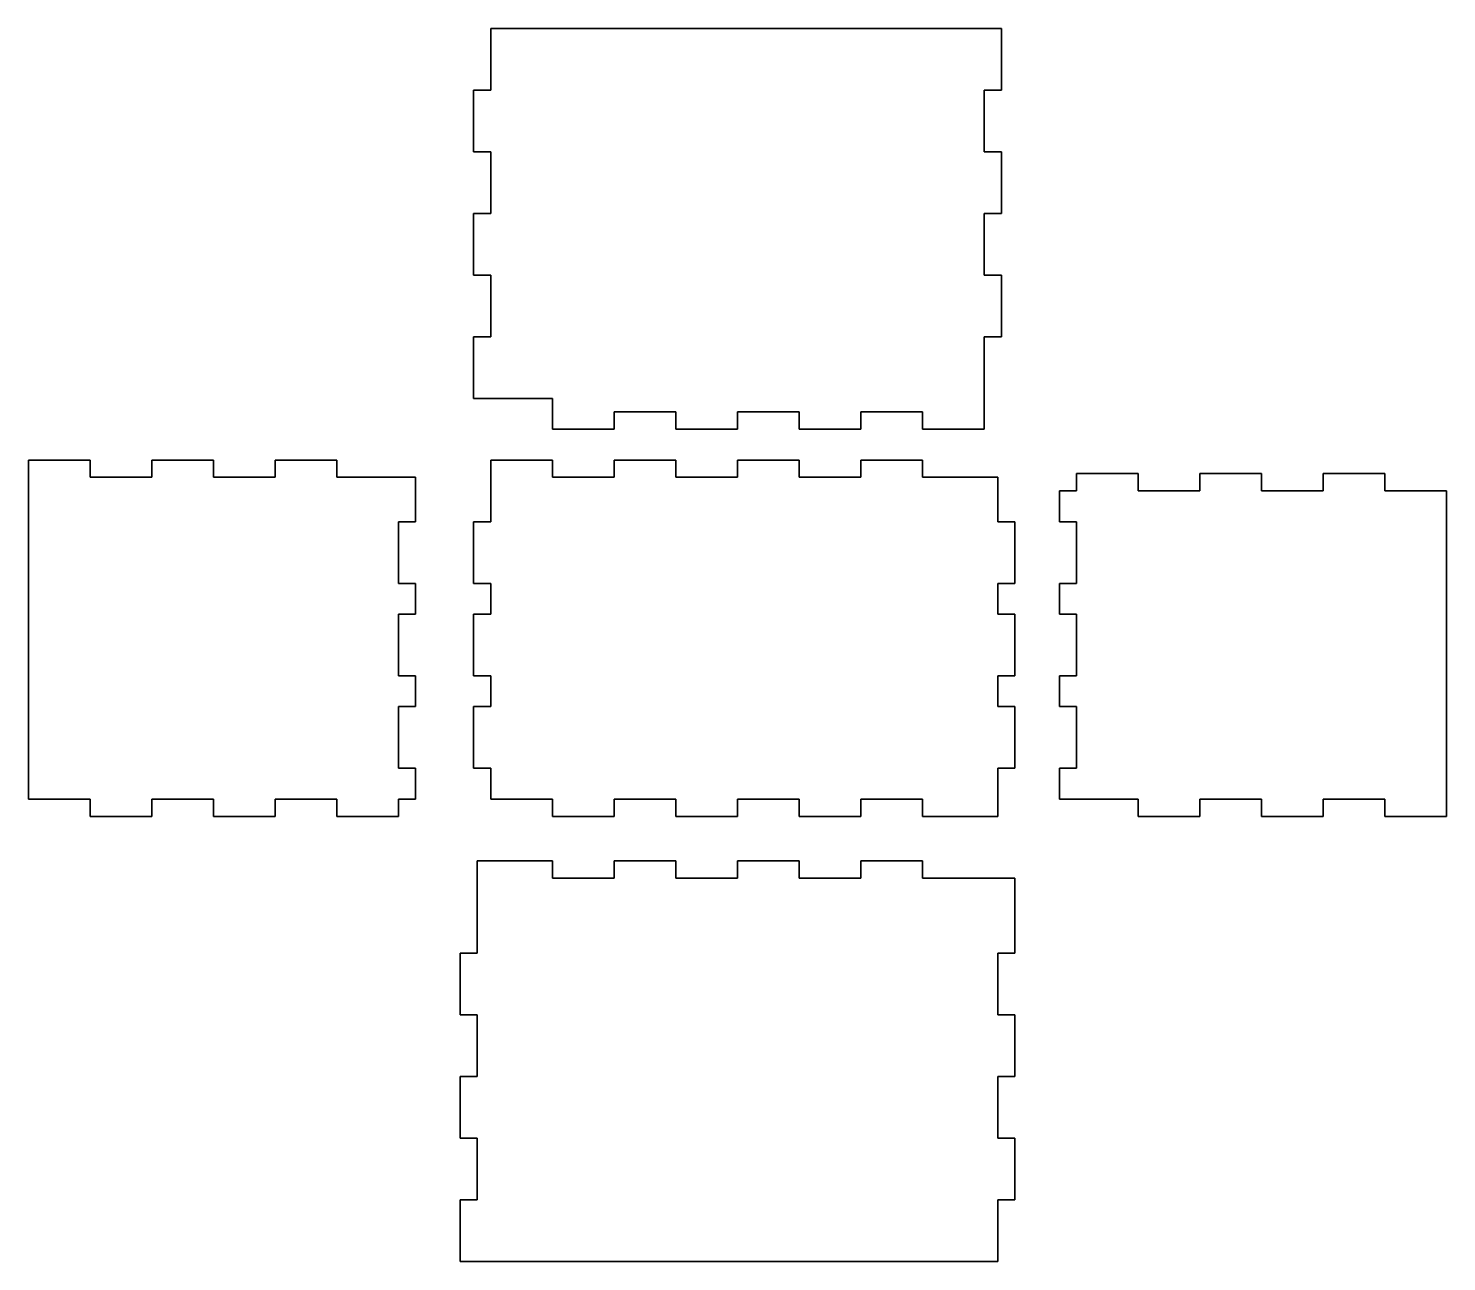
# Model space of a CAD drawing. Header units: millimetres. Extents: x 34 to 264, y 5 to 205.
import ezdxf

# ---------------------------------------------------------------- set-up
doc = ezdxf.new("R2010")
doc.units = ezdxf.units.MM

msp = doc.modelspace()

# ---------------------------------------------------------------- linework, layer by layer
at = {"color": 7, "lineweight": 35}
for p, q in [((108.5, 205), (108.5, 195)), ((191.300003, 205), (108.5, 205)), ((191.300003, 195), (191.300003, 205)), ((108.5, 195), (105.699997, 195)), ((105.699997, 195), (105.699997, 185)), ((188.5, 195), (188.5, 185)), ((188.5, 195), (191.300003, 195)), ((105.699997, 185), (108.5, 185)), ((108.5, 185), (108.5, 175)), ((191.300003, 185), (188.5, 185)), ((191.300003, 175), (191.300003, 185)), ((108.5, 175), (105.699997, 175)), ((105.699997, 175), (105.699997, 165)), ((188.5, 175), (191.300003, 175)), ((188.5, 165), (188.5, 175)), ((105.699997, 165), (108.5, 165)), ((108.5, 155), (108.5, 165)), ((191.300003, 165), (188.5, 165)), ((191.300003, 155), (191.300003, 165)), ((105.699997, 155), (105.699997, 145)), ((108.5, 155), (105.699997, 155)), ((188.5, 155), (191.300003, 155)), ((188.5, 142.800003), (188.5, 155)), ((105.699997, 145), (108.5, 145)), ((108.5, 145), (118.5, 145)), ((118.5, 145), (118.5, 140)), ((128.5, 142.800003), (138.5, 142.800003)), ((128.5, 140), (128.5, 142.800003)), ((138.5, 142.800003), (138.5, 140)), ((148.5, 140), (148.5, 142.800003)), ((158.5, 142.800003), (148.5, 142.800003)), ((158.5, 142.800003), (158.5, 140)), ((168.5, 140), (168.5, 142.800003)), ((168.5, 142.800003), (178.5, 142.800003)), ((178.5, 142.800003), (178.5, 140)), ((188.5, 140), (188.5, 142.800003)), ((118.5, 140), (128.5, 140)), ((138.5, 140), (148.5, 140)), ((158.5, 140), (168.5, 140)), ((178.5, 140), (188.5, 140)), ((33.5, 135), (43.5, 135)), ((33.5, 130), (33.5, 135)), ((43.5, 135), (43.5, 132.199997)), ((53.5, 132.199997), (53.5, 135)), ((53.5, 135), (63.5, 135)), ((63.5, 135), (63.5, 132.199997)), ((73.5, 132.199997), (73.5, 135)), ((73.5, 135), (83.5, 135)), ((83.5, 135), (83.5, 132.199997)), ((108.5, 135), (118.5, 135)), ((108.5, 130), (108.5, 135)), ((118.5, 135), (118.5, 132.199997)), ((128.5, 135), (138.5, 135)), ((128.5, 132.199997), (128.5, 135)), ((138.5, 135), (138.5, 132.199997)), ((148.5, 135), (158.5, 135)), ((148.5, 132.199997), (148.5, 135)), ((158.5, 135), (158.5, 132.199997)), ((168.5, 135), (178.5, 135)), ((168.5, 132.199997), (168.5, 135)), ((178.5, 135), (178.5, 132.199997)), ((43.5, 132.199997), (53.5, 132.199997)), ((63.5, 132.199997), (73.5, 132.199997)), ((83.5, 132.199997), (93.5, 132.199997)), ((93.5, 132.199997), (96.300003, 132.199997)), ((96.300003, 132.199997), (96.300003, 125)), ((128.5, 132.199997), (118.5, 132.199997)), ((148.5, 132.199997), (138.5, 132.199997)), ((168.5, 132.199997), (158.5, 132.199997)), ((190.699997, 132.199997), (178.5, 132.199997)), ((190.699997, 125), (190.699997, 132.199997)), ((213.5, 132.800003), (203.5, 132.800003)), ((203.5, 132.800003), (203.5, 130)), ((213.5, 130), (213.5, 132.800003)), ((233.5, 132.800003), (223.5, 132.800003)), ((223.5, 132.800003), (223.5, 130)), ((233.5, 130), (233.5, 132.800003)), ((253.5, 132.800003), (243.5, 132.800003)), ((243.5, 132.800003), (243.5, 130)), ((253.5, 130), (253.5, 132.800003)), ((33.5, 80), (33.5, 130)), ((108.5, 130), (108.5, 125)), ((203.5, 130), (200.699997, 130)), ((200.699997, 130), (200.699997, 125)), ((223.5, 130), (213.5, 130)), ((243.5, 130), (233.5, 130)), ((263.5, 130), (253.5, 130)), ((263.5, 80), (263.5, 130)), ((93.5, 125), (93.5, 115)), ((96.300003, 125), (93.5, 125)), ((105.699997, 125), (105.699997, 115)), ((108.5, 125), (105.699997, 125)), ((193.5, 125), (190.699997, 125)), ((193.5, 115), (193.5, 125)), ((200.699997, 125), (203.5, 125)), ((203.5, 125), (203.5, 115)), ((93.5, 115), (96.300003, 115)), ((96.300003, 115), (96.300003, 110)), ((105.699997, 115), (108.5, 115)), ((108.5, 115), (108.5, 110)), ((190.699997, 115), (193.5, 115)), ((190.699997, 110), (190.699997, 115)), ((203.5, 115), (200.699997, 115)), ((200.699997, 115), (200.699997, 110)), ((93.5, 110), (93.5, 100)), ((96.300003, 110), (93.5, 110)), ((108.5, 110), (105.699997, 110)), ((105.699997, 110), (105.699997, 100)), ((193.5, 110), (190.699997, 110)), ((193.5, 100), (193.5, 110)), ((200.699997, 110), (203.5, 110)), ((203.5, 100), (203.5, 110)), ((93.5, 100), (96.300003, 100)), ((96.300003, 100), (96.300003, 95)), ((105.699997, 100), (108.5, 100)), ((108.5, 100), (108.5, 95)), ((190.699997, 95), (190.699997, 100)), ((190.699997, 100), (193.5, 100)), ((200.699997, 100), (200.699997, 95)), ((203.5, 100), (200.699997, 100)), ((93.5, 95), (93.5, 85)), ((96.300003, 95), (93.5, 95)), ((105.699997, 95), (105.699997, 85)), ((108.5, 95), (105.699997, 95)), ((193.5, 95), (190.699997, 95)), ((193.5, 85), (193.5, 95)), ((200.699997, 95), (203.5, 95)), ((203.5, 95), (203.5, 85)), ((93.5, 85), (96.300003, 85)), ((96.300003, 85), (96.300003, 80)), ((105.699997, 85), (108.5, 85)), ((108.5, 85), (108.5, 80)), ((190.699997, 85), (193.5, 85)), ((190.699997, 80), (190.699997, 85)), ((203.5, 85), (200.699997, 85)), ((200.699997, 85), (200.699997, 80)), ((43.5, 80), (33.5, 80)), ((43.5, 77.199997), (43.5, 80)), ((53.5, 80), (53.5, 77.199997)), ((63.5, 80), (53.5, 80)), ((63.5, 77.199997), (63.5, 80)), ((83.5, 80), (73.5, 80)), ((73.5, 80), (73.5, 77.199997)), ((83.5, 77.199997), (83.5, 80)), ((93.5, 80), (93.5, 77.199997)), ((96.300003, 80), (93.5, 80)), ((108.5, 80), (118.5, 80)), ((118.5, 80), (118.5, 77.199997)), ((128.5, 80), (138.5, 80)), ((128.5, 77.199997), (128.5, 80)), ((138.5, 80), (138.5, 77.199997)), ((148.5, 77.199997), (148.5, 80)), ((148.5, 80), (158.5, 80)), ((158.5, 80), (158.5, 77.199997)), ((168.5, 80), (178.5, 80)), ((168.5, 77.199997), (168.5, 80)), ((178.5, 80), (178.5, 77.199997)), ((190.699997, 77.199997), (190.699997, 80)), ((200.699997, 80), (203.5, 80)), ((203.5, 80), (213.5, 80)), ((213.5, 80), (213.5, 77.199997)), ((223.5, 77.199997), (223.5, 80)), ((223.5, 80), (233.5, 80)), ((233.5, 80), (233.5, 77.199997)), ((243.5, 77.199997), (243.5, 80)), ((243.5, 80), (253.5, 80)), ((253.5, 80), (253.5, 77.199997)), ((263.5, 77.199997), (263.5, 80)), ((53.5, 77.199997), (43.5, 77.199997)), ((73.5, 77.199997), (63.5, 77.199997)), ((83.5, 77.199997), (93.5, 77.199997)), ((118.5, 77.199997), (128.5, 77.199997)), ((138.5, 77.199997), (148.5, 77.199997)), ((158.5, 77.199997), (168.5, 77.199997)), ((178.5, 77.199997), (190.699997, 77.199997)), ((213.5, 77.199997), (223.5, 77.199997)), ((233.5, 77.199997), (243.5, 77.199997)), ((253.5, 77.199997), (263.5, 77.199997)), ((106.300003, 70), (118.5, 70)), ((106.300003, 55), (106.300003, 70)), ((118.5, 70), (118.5, 67.199997)), ((128.5, 67.199997), (128.5, 70)), ((128.5, 70), (138.5, 70)), ((138.5, 70), (138.5, 67.199997)), ((148.5, 70), (158.5, 70)), ((148.5, 67.199997), (148.5, 70)), ((158.5, 70), (158.5, 67.199997)), ((168.5, 67.199997), (168.5, 70)), ((168.5, 70), (178.5, 70)), ((178.5, 70), (178.5, 67.199997)), ((118.5, 67.199997), (128.5, 67.199997)), ((138.5, 67.199997), (148.5, 67.199997)), ((158.5, 67.199997), (168.5, 67.199997)), ((178.5, 67.199997), (188.5, 67.199997)), ((188.5, 67.199997), (193.5, 67.199997)), ((193.5, 67.199997), (193.5, 55)), ((103.5, 55), (106.300003, 55)), ((103.5, 45), (103.5, 55)), ((190.699997, 55), (190.699997, 45)), ((193.5, 55), (190.699997, 55)), ((106.300003, 45), (103.5, 45)), ((106.300003, 35), (106.300003, 45)), ((190.699997, 45), (193.5, 45)), ((193.5, 45), (193.5, 35)), ((103.5, 25), (103.5, 35)), ((103.5, 35), (106.300003, 35)), ((190.699997, 35), (190.699997, 25)), ((193.5, 35), (190.699997, 35)), ((106.300003, 25), (103.5, 25)), ((106.300003, 15), (106.300003, 25)), ((190.699997, 25), (193.5, 25)), ((193.5, 15), (193.5, 25)), ((103.5, 15), (106.300003, 15)), ((103.5, 5), (103.5, 15)), ((193.5, 15), (190.699997, 15)), ((190.699997, 15), (190.699997, 5)), ((108.5, 5), (103.5, 5)), ((190.699997, 5), (108.5, 5))]:
    msp.add_line(p, q, dxfattribs=at)
at = {"color": 7, "lineweight": 5}
msp.add_point((108.5, 80), dxfattribs=at)

doc.saveas('drawing.dxf')
